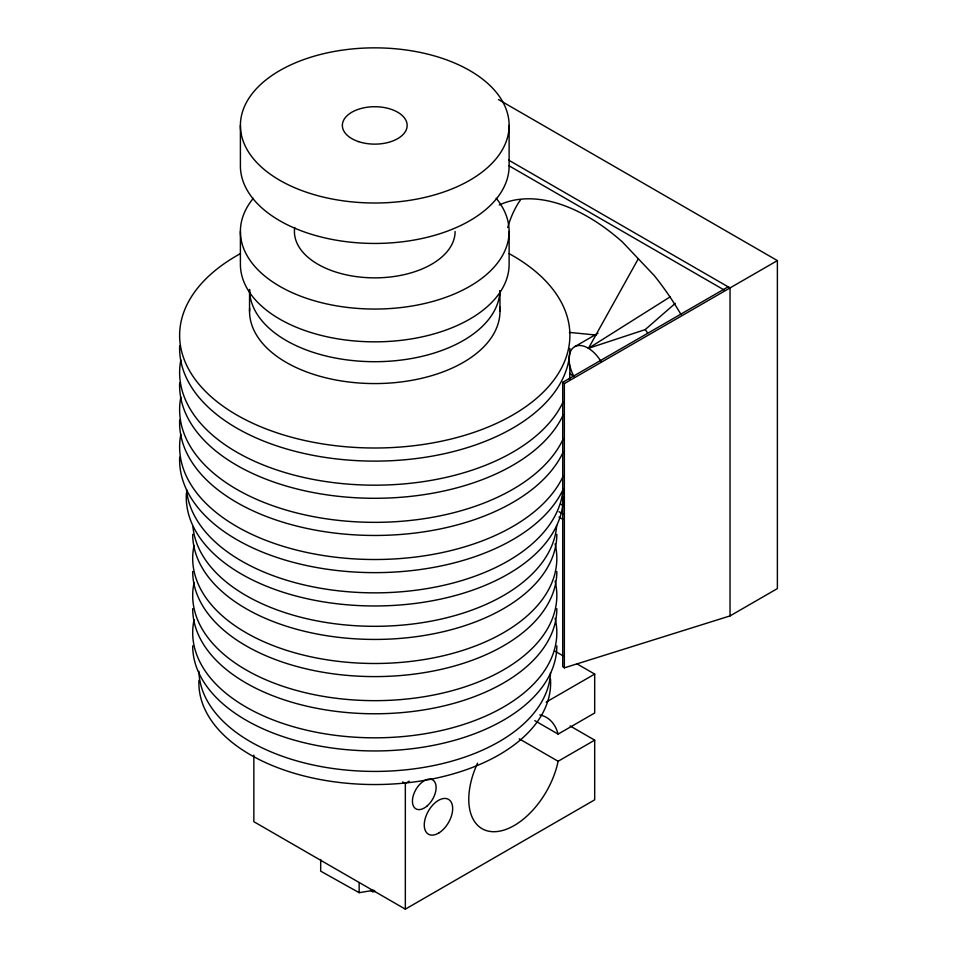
<?xml version="1.0" encoding="UTF-8"?>
<svg xmlns="http://www.w3.org/2000/svg" width="957" height="957" viewBox="0 0 957 957"><rect width="100%" height="100%" fill="white"/><g stroke="black" fill="none" stroke-linecap="round" stroke-linejoin="round"><path stroke-width="1.44" d="M675.271 303.369L645.209 329.603L588.459 348.324L638.307 258.761M588.459 348.324L670.127 296.873M574.942 346.554L597.969 333.251M562.704 382.357L728.133 286.837L730.035 287.925L730.035 615.913L564.343 667.842L562.704 666.622L562.704 382.357L564.343 383.59L564.343 667.842M564.343 383.59L777.383 260.591L777.383 588.579L730.035 615.913M402.741 781.929L405.337 783.424L409.177 781.199M546.148 702.115L594.692 674.087L594.692 712.989L558.11 734.103L534.807 720.657M477.567 763.172A64.275 37.108 -60 0 0 494.566 831.705A64.275 37.108 -60 0 0 558.11 761.27L594.692 740.156L594.692 799.825L405.337 909.15L253.844 821.692L253.844 755.121M375.347 891.338L372.644 891.912L370.814 890.512M320.679 859.494L320.679 871.157L359.15 892.678L373.864 890.261M569.355 332.402L596.127 335.058M730.035 287.925L508.598 160.094M498.501 99.576L777.383 260.591M508.729 165.621L724.018 289.911M559.008 511.708L562.872 513.933M558.96 517.115L562.836 519.352M554.558 650.916L563.625 656.155M576.569 663.632L594.692 674.087M570.097 725.944L594.692 740.156M519.268 738.852L558.11 761.27M569.75 373.374L573.171 376.173M509.124 125.427A134.363 77.577 0 0 1 307.58 192.608A134.363 77.577 0 0 1 307.58 58.245A134.363 77.577 0 0 1 509.124 125.427L509.124 165.872A134.363 77.577 0 0 1 374.761 243.449A134.363 77.577 0 0 1 240.398 165.872L240.398 125.427M509.124 231.474L509.124 264.276A134.363 77.577 0 0 1 374.761 341.84A134.363 77.577 0 0 1 240.398 264.276L240.398 231.474M499.961 290.88L499.961 311.288M405.337 783.424L405.337 909.15M359.15 882.474L359.15 892.678M249.55 311.288L249.55 289.421A125.211 72.289 0 0 0 373.505 361.698A125.211 72.289 0 0 0 499.937 290.856M507.724 227.551A187.464 108.237 60 0 1 520.56 199.786M645.209 329.603A26.784 15.468 60 0 1 647.614 333.012M574.308 377.094A26.784 15.468 60 0 1 574.595 346.745A26.784 15.468 60 0 1 601.02 361.531M563.003 505.786A187.464 108.237 60 0 1 560.646 503.884M499.291 204.977A187.464 108.237 60 0 1 622.325 241.882L654.289 275.628A187.464 108.237 60 0 1 681.001 314.53M539.808 714.891A64.275 37.108 -60 0 1 558.11 734.103M455.101 231.474A80.34 46.379 0 0 1 371.268 277.817A80.34 46.379 0 0 1 294.72 227.443M496.205 198.29A134.363 77.577 0 0 1 374.761 309.051A134.363 77.577 0 0 1 253.306 198.29M568.673 359.904A195.132 112.663 0 0 1 569.523 379.498M563.254 401.665A195.132 112.663 0 0 1 338.491 483.213A195.132 112.663 0 0 1 180.849 359.904M499.745 306.946A125.211 72.289 0 0 1 376.017 383.566A125.211 72.289 0 0 1 249.657 308.393M509.112 253.629A195.132 112.663 0 0 1 513.933 414.309A195.132 112.663 0 0 1 235.589 414.309A195.132 112.663 0 0 1 240.41 253.629M569.894 348.456A195.132 112.663 0 0 1 372.345 461.107A195.132 112.663 0 0 1 179.677 345.668M563.254 438.844A195.132 112.663 0 0 1 338.491 520.381A195.132 112.663 0 0 1 180.849 397.083M563.254 451.955A195.132 112.663 0 0 1 346.901 534.305A195.132 112.663 0 0 1 179.677 420.015M563.254 414.788A195.132 112.663 0 0 1 346.901 497.138A195.132 112.663 0 0 1 179.677 382.848M563.254 476.012A195.132 112.663 0 0 1 338.491 557.548A195.132 112.663 0 0 1 180.849 434.251M563.254 489.135A195.132 112.663 0 0 1 346.901 571.485A195.132 112.663 0 0 1 179.677 457.183M555.096 581.102A182.069 105.114 0 0 1 376.017 700.656A182.069 105.114 0 0 1 194.092 582.55M556.83 608.664A182.069 105.114 0 0 1 374.761 713.778A182.069 105.114 0 0 1 192.692 608.664M555.096 543.923A182.069 105.114 0 0 1 376.017 663.488A182.069 105.114 0 0 1 194.092 545.37M556.675 525.513A182.069 105.114 0 0 1 376.017 626.309A182.069 105.114 0 0 1 192.967 526.96M556.83 534.317A182.069 105.114 0 0 1 374.761 639.432A182.069 105.114 0 0 1 192.692 534.317M563.254 497.15A188.493 108.823 0 0 1 371.089 605.948A188.493 108.823 0 0 1 186.412 492.903M562.848 491.108A188.493 108.823 0 0 1 373.529 592.85A188.493 108.823 0 0 1 186.531 489.685M556.83 571.485A182.069 105.114 0 0 1 374.761 676.599A182.069 105.114 0 0 1 192.692 571.485M550.562 672.663A175.861 101.538 0 0 1 373.553 771.414A175.861 101.538 0 0 1 198.912 671.276M555.096 618.27A182.069 105.114 0 0 1 376.017 737.823A182.069 105.114 0 0 1 194.092 619.717M556.83 645.831A182.069 105.114 0 0 1 374.761 750.946A182.069 105.114 0 0 1 192.692 645.831M550.478 678.836A175.861 101.538 0 0 1 375.969 784.537A175.861 101.538 0 0 1 198.96 680.236M427.336 805.782A16.736 9.666 -60 0 0 432.636 779.859A16.736 9.666 -60 0 0 412.838 797.42A16.736 9.666 -60 0 0 427.336 805.782M439.155 832.757A20.085 11.592 -60 0 0 450.412 800.997A20.085 11.592 -60 0 0 425.841 816.548A20.085 11.592 -60 0 0 439.155 832.757M358.564 141.624A32.394 18.697 0 0 0 407.156 125.427A32.394 18.697 0 0 0 358.564 109.23A32.394 18.697 0 0 0 358.564 141.624"/></g></svg>
